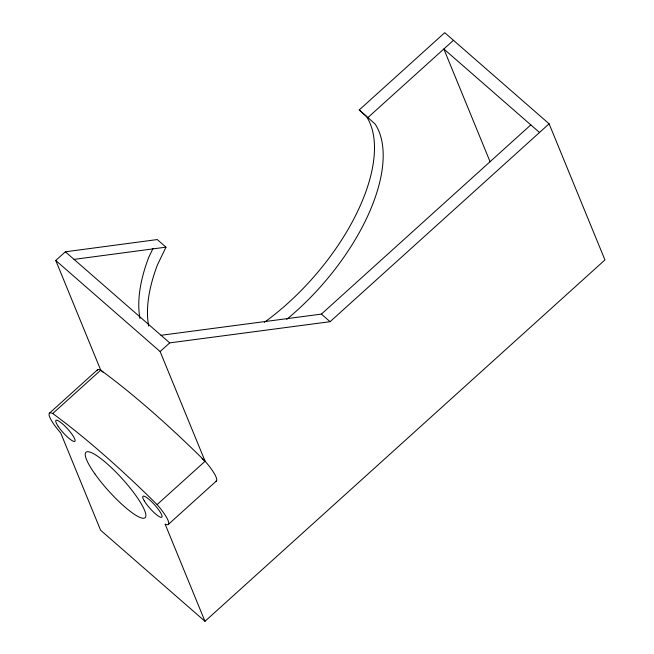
<?xml version="1.0" encoding="UTF-8"?>
<svg xmlns="http://www.w3.org/2000/svg" width="654" height="654" viewBox="0 0 654 654"><rect width="100%" height="100%" fill="white"/><g stroke="black" fill="none" stroke-linecap="round" stroke-linejoin="round"><path stroke-width="0.98" d="M153.02 248.406L148.769 257.259A156.478 76.33 -48.9 0 0 139.989 318.498M215.738 481.328A23.887 4.946 47.9 0 0 205.103 461.234A305.246 63.201 47.9 0 0 100.732 370.156L55.754 260.472L65.351 251.798L157.279 239.56L165.977 247.155L157.467 264.845A156.478 76.33 -48.9 0 0 148.687 326.093M264.33 322.332A156.478 76.33 -48.9 0 0 366.51 116.543L359.218 109.962L444.728 32.7L549.115 123.81L604.942 259.932L204.972 621.3L100.602 530.222L60.716 432.973A23.887 4.946 47.9 0 1 52.737 413.516L100.732 370.156L103.038 372.167M359.218 109.962L367.916 117.548L453.443 40.319M49.361 413.271L97.356 369.911M204.972 621.3L165.086 524.05A23.887 4.946 47.9 0 0 157.107 504.602L205.103 461.234L160.116 351.55L169.721 342.876L330.098 321.686L549.115 123.81M161.023 335.289L321.4 314.1L530.819 124.889M168.47 524.295L216.466 480.927M74.049 259.385L165.977 247.155M539.517 132.484L443.845 48.993L490.075 161.718M321.4 314.1L330.098 321.686M65.351 251.798L169.721 342.876M55.754 260.472L160.116 351.55M202.037 458.56L205.103 461.234M367.916 117.548L375.208 124.137A156.478 76.33 -48.9 0 1 286.697 319.365M97.054 370.777A23.887 4.946 47.9 0 1 100.732 370.156M52.737 413.516A305.246 63.201 47.9 0 1 157.107 504.602M94.887 473.888A44.08 9.123 47.9 0 0 145.098 517.706A44.08 9.123 47.9 0 0 106.7 463.384A44.08 9.123 47.9 0 0 94.887 473.888M144.37 501.038A14.102 2.918 47.9 0 0 161.129 517.371A14.102 2.918 47.9 0 0 151.695 501.798A14.102 2.918 47.9 0 0 144.37 501.038M58.173 426.351A14.102 2.918 47.9 0 0 74.63 441.442A14.102 2.918 47.9 0 0 63.479 424.716A14.102 2.918 47.9 0 0 58.173 426.351"/></g></svg>
